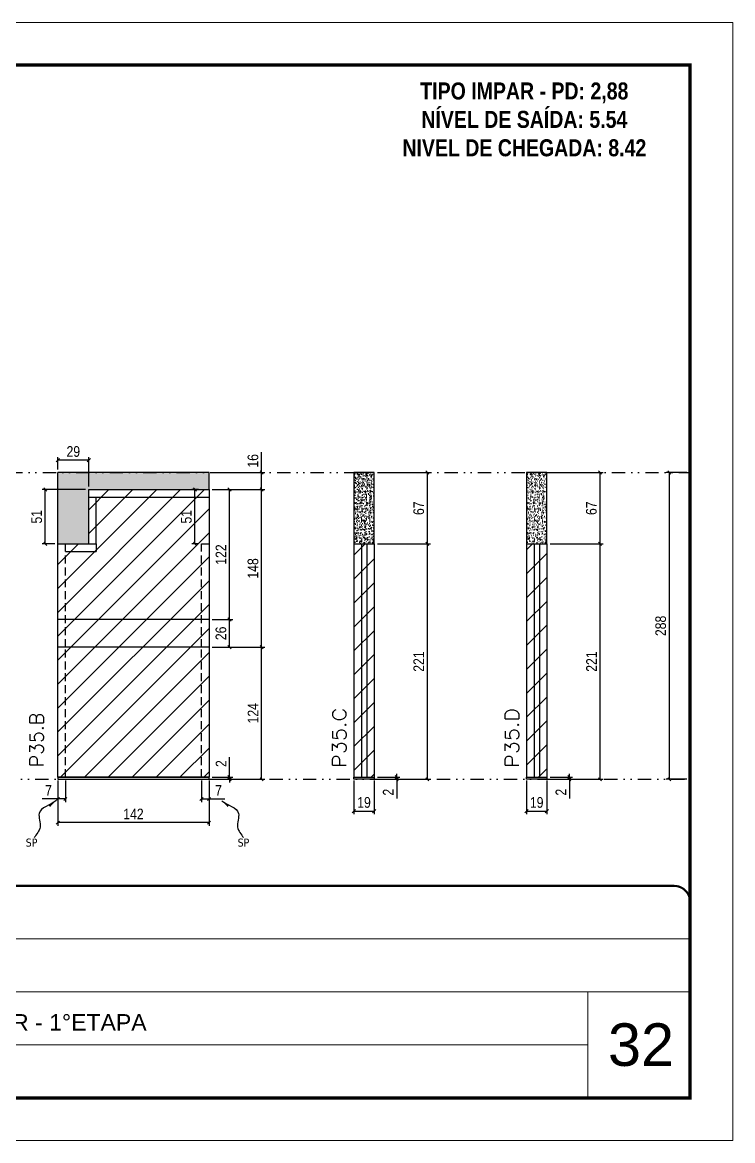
# Model space of a CAD drawing. Extents: x 14400 to 24104, y -21631 to 6985.
# Drawn here: x 20000 to 20667, y -2105 to -1055 of the extents above; entities that cross this region are included whole.
import ezdxf

# ---------------------------------------------------------------- set-up
doc = ezdxf.new("R2010")
doc.units = 0
for name, pattern in [('CONTINUO', [0]), ('DASHED', [0.75, 0.5, -0.25]), ('DIVIDE2', [0.625, 0.25, -0.125, 0, -0.125, 0, -0.125]), ('HIDDEN', [0.375, 0.25, -0.125])]:
    doc.linetypes.add(name, pattern=pattern)
for name, color, linetype, lineweight in [('CARIMBO', 255, 'Continuous', 9), ('Folhas', 255, 'Continuous', 9), ('Hachura', 251, 'Continuous', 9), ('SARRAFO DE PRESSAO', 251, 'DASHED', 9), ('Texto Seção', 7, 'Continuous', 15)]:
    doc.layers.add(name, color=color, linetype=linetype, lineweight=lineweight)
for name, color, linetype in [('COTA', 241, 'Continuous'), ('NOMENCLATURA', 7, 'Continuous'), ('Nível', 160, 'Continuous'), ('Painéis', 200, 'Continuous'), ('SARR_2.2x7', 40, 'Continuous'), ('Sarrafo de Pressão', 42, 'HIDDEN'), ('texto', 7, 'Continuous')]:
    doc.layers.add(name, color=color, linetype=linetype)
doc.styles.add('ARIAL', font='arial.ttf')
doc.styles.add('COTA TECNICA', font='techl___.ttf', dxfattribs={"height": 10})
doc.styles.add('COTA TECNICA-50', font='techl___.ttf', dxfattribs={"height": 10})
doc.styles.add('REGUA-120', font='ROMANS.shx', dxfattribs={"height": 15})
doc.styles.add('ROMANC', font='techb___.ttf', dxfattribs={"height": 2.5})
doc.styles.get("Standard").update_dxf_attribs({"font": 'arial.ttf'})
doc.dimstyles.new('COTA PAINEL-50', dxfattribs={"dimtxt": 10, "dimasz": 3, "dimexe": 3, "dimexo": 3, "dimgap": 3, "dimtad": 1, "dimdec": 1, "dimzin": 12, "dimdsep": 46, "dimtxsty": 'COTA TECNICA-50', "dimblk1": 'OBLIQUE', "dimblk2": 'OBLIQUE', "dimsah": 1, "dimcen": 0.9, "dimclrd": 4, "dimclre": 4, "dimclrt": 240, "dimadec": 1, "dimazin": 3, "dimtfac": 1, "dimtdec": 1, "dimtmove": 0, "dimatfit": 3, "dimfxl": 1, "dimtolj": 1, "dimtzin": 12, "dimarcsym": 0})
doc.dimstyles.new('PAINEL', dxfattribs={"dimtxt": 10, "dimasz": 3, "dimexe": 3, "dimexo": 3, "dimgap": 3, "dimtad": 1, "dimdec": 1, "dimzin": 12, "dimdsep": 46, "dimtxsty": 'COTA TECNICA', "dimblk1": 'OBLIQUE', "dimblk2": 'OBLIQUE', "dimsah": 1, "dimcen": 0.9, "dimclrd": 4, "dimclre": 4, "dimclrt": 240, "dimadec": 1, "dimazin": 3, "dimtfac": 1, "dimtdec": 1, "dimtmove": 0, "dimatfit": 3, "dimfxl": 1, "dimtolj": 1, "dimtzin": 12, "dimarcsym": 0})
doc.dimstyles.get("Standard").update_dxf_attribs({"dimtxt": 0.18, "dimasz": 0.18, "dimexe": 0.18, "dimexo": 0.0625, "dimgap": 0.09, "dimtad": 0, "dimtih": 1, "dimtoh": 1, "dimdec": 4, "dimzin": 0, "dimdsep": 46, "dimtxsty": 'Standard', "dimcen": 0.09, "dimadec": 0, "dimazin": 0, "dimtfac": 1, "dimtdec": 4, "dimtofl": 0, "dimtmove": 0, "dimatfit": 3, "dimfxl": 1, "dimtolj": 1, "dimtzin": 0, "dimarcsym": 0})

# ---------------------------------------------------------------- blocks, each defined once
blk = doc.blocks.new('9999999999')
at = {"color": 30, "linetype": 'CONTINUO'}
for p, q in [((98564.6, 34379.6), (99584, 34379.6)), ((98564.6, 34329.8), (99488, 34329.8)), ((99584, 34329.8), (99488, 34329.8)), ((99488, 34329.8), (99488, 34230.2)), ((98564.6, 34280), (99488, 34280))]:
    blk.add_line(p, q, dxfattribs=at)
at = {"color": 30, "linetype": 'CONTINUO', "const_width": 2}
blk.add_lwpolyline([(99584, 34230.2), (99584, 34414.4, 0.414214), (99569, 34429.4), (98229, 34429.4, 0.414214), (98214, 34414.4), (98214, 34245.2, 0.414214), (98229, 34230.2), (99584, 34230.2)], format="xyb", dxfattribs=at)
at = {"layer": 'Folhas'}
blk.add_lwpolyline([(98139, 34190.2), (99624, 34190.2), (99624, 35240.2), (98139, 35240.2)], close=True, dxfattribs=at)
at = {"layer": 'Folhas', "color": 30, "const_width": 3}
blk.add_lwpolyline([(98214, 34230.2), (99584, 34230.2), (99584, 35200.2), (98214, 35200.2)], close=True, dxfattribs=at)
at = {"color": 7, "linetype": 'Continuous', "ltscale": 5, "style": 'ARIAL'}
blk.add_text('TIPO IMPAR - 1°ETAPA', height=15.483, dxfattribs=at).set_placement((98837.7, 34293.5))
blk = doc.blocks.new('_Oblique')
at = {"color": 0, "linetype": 'ByBlock', "lineweight": -2}
blk.add_line((-0.5, -0.5), (0.5, 0.5), dxfattribs=at)
blk = doc.blocks.new('*D1358')
at = {"layer": 'COTA', "color": 4, "lineweight": -2, "transparency": 16777216}
for p, q in [((20311.2, -1767), (20311.2, -1798.9)), ((20330.2, -1767), (20330.2, -1798.9)), ((20311.2, -1795.9), (20330.2, -1795.9))]:
    blk.add_line(p, q, dxfattribs=at)
at = {"layer": 'Defpoints', "color": 0, "transparency": 16777216}
for p in [(20311.2, -1764), (20330.2, -1764), (20330.2, -1795.9)]:
    blk.add_point(p, dxfattribs=at)
at = {"layer": 'COTA', "color": 4, "lineweight": -2, "transparency": 16777216, "xscale": 3, "yscale": 3, "zscale": 3, "rotation": 180}
blk.add_blockref('_Oblique', (20311.2, -1795.9), dxfattribs=at)
at = {"layer": 'COTA', "color": 4, "lineweight": -2, "transparency": 16777216, "xscale": 3, "yscale": 3, "zscale": 3}
blk.add_blockref('_Oblique', (20330.2, -1795.9), dxfattribs=at)
at = {"layer": 'COTA', "color": 240, "transparency": 16777216, "insert": (20320.7, -1787.8), "char_height": 10, "attachment_point": 5, "style": 'COTA TECNICA'}
blk.add_mtext('\\A1;19', dxfattribs=at)
blk = doc.blocks.new('*D1359')
at = {"layer": 'COTA', "color": 4, "lineweight": -2, "transparency": 16777216}
for p, q in [((20351.4, -1764), (20351.4, -1761)), ((20333.2, -1764), (20354.4, -1764)), ((20333.2, -1766), (20354.4, -1766)), ((20351.4, -1764), (20351.4, -1766)), ((20351.4, -1766), (20351.4, -1784.1))]:
    blk.add_line(p, q, dxfattribs=at)
at = {"layer": 'Defpoints', "color": 0, "transparency": 16777216}
for p in [(20330.2, -1764), (20330.2, -1766), (20351.4, -1764)]:
    blk.add_point(p, dxfattribs=at)
at = {"layer": 'COTA', "color": 4, "lineweight": -2, "transparency": 16777216, "xscale": 3, "yscale": 3, "zscale": 3}
for p, rotation in [((20351.4, -1764), 270), ((20351.4, -1766), 90)]:
    blk.add_blockref('_Oblique', p, dxfattribs=dict(at, rotation=rotation))
at = {"layer": 'COTA', "color": 240, "transparency": 16777216, "insert": (20343.4, -1778.1), "char_height": 10, "attachment_point": 5, "rotation": 90, "style": 'COTA TECNICA-50'}
blk.add_mtext('\\A1;2', dxfattribs=at)
blk = doc.blocks.new('*D1360')
at = {"layer": 'COTA', "color": 4, "lineweight": -2, "transparency": 16777216}
for p, q in [((20333.2, -1545), (20383.2, -1545)), ((20380.2, -1766), (20380.2, -1545)), ((20333.2, -1766), (20383.2, -1766))]:
    blk.add_line(p, q, dxfattribs=at)
at = {"layer": 'Defpoints', "color": 0, "transparency": 16777216}
for p in [(20330.2, -1545), (20380.2, -1545), (20330.2, -1766)]:
    blk.add_point(p, dxfattribs=at)
at = {"layer": 'COTA', "color": 4, "lineweight": -2, "transparency": 16777216, "xscale": 3, "yscale": 3, "zscale": 3}
for p, rotation in [((20380.2, -1545), 90), ((20380.2, -1766), 270)]:
    blk.add_blockref('_Oblique', p, dxfattribs=dict(at, rotation=rotation))
at = {"layer": 'COTA', "color": 240, "transparency": 16777216, "insert": (20372.1, -1655.5), "char_height": 10, "attachment_point": 5, "rotation": 90, "style": 'COTA TECNICA-50'}
blk.add_mtext('\\A1;221', dxfattribs=at)
blk = doc.blocks.new('*D1362')
at = {"layer": 'COTA', "color": 4, "lineweight": -2, "transparency": 16777216}
for p, q in [((20333.2, -1478), (20383.2, -1478)), ((20380.2, -1545), (20380.2, -1478)), ((20333.2, -1545), (20383.2, -1545))]:
    blk.add_line(p, q, dxfattribs=at)
at = {"layer": 'Defpoints', "color": 0, "transparency": 16777216}
for p in [(20330.2, -1478), (20380.2, -1478), (20330.2, -1545)]:
    blk.add_point(p, dxfattribs=at)
at = {"layer": 'COTA', "color": 4, "lineweight": -2, "transparency": 16777216, "xscale": 3, "yscale": 3, "zscale": 3}
for p, rotation in [((20380.2, -1478), 90), ((20380.2, -1545), 270)]:
    blk.add_blockref('_Oblique', p, dxfattribs=dict(at, rotation=rotation))
at = {"layer": 'COTA', "color": 240, "transparency": 16777216, "insert": (20372.1, -1511.5), "char_height": 10, "attachment_point": 5, "rotation": 90, "style": 'COTA TECNICA'}
blk.add_mtext('\\A1;67', dxfattribs=at)
blk = doc.blocks.new('*D1342')
at = {"layer": 'COTA', "color": 4, "lineweight": -2, "transparency": 16777216}
for p, q in [((20033.1, -1767), (20033.1, -1809.7)), ((20175.1, -1767), (20175.1, -1809.7)), ((20175.1, -1806.7), (20033.1, -1806.7))]:
    blk.add_line(p, q, dxfattribs=at)
at = {"layer": 'Defpoints', "color": 0, "transparency": 16777216}
for p in [(20033.1, -1764), (20175.1, -1764), (20033.1, -1806.7)]:
    blk.add_point(p, dxfattribs=at)
at = {"layer": 'COTA', "color": 4, "lineweight": -2, "transparency": 16777216, "xscale": 3, "yscale": 3, "zscale": 3, "rotation": 180}
blk.add_blockref('_Oblique', (20033.1, -1806.7), dxfattribs=at)
at = {"layer": 'COTA', "color": 4, "lineweight": -2, "transparency": 16777216, "xscale": 3, "yscale": 3, "zscale": 3}
blk.add_blockref('_Oblique', (20175.1, -1806.7), dxfattribs=at)
at = {"layer": 'COTA', "color": 240, "transparency": 16777216, "insert": (20104.1, -1798.6), "char_height": 10, "attachment_point": 5, "style": 'COTA TECNICA'}
blk.add_mtext('\\A1;142', dxfattribs=at)
blk = doc.blocks.new('*D1343')
at = {"layer": 'COTA', "color": 4, "lineweight": -2, "transparency": 16777216}
for p, q in [((20168.1, -1767), (20168.1, -1787.5)), ((20175.1, -1769), (20175.1, -1787.5)), ((20168.1, -1784.5), (20175.1, -1784.5)), ((20175.1, -1784.5), (20189.9, -1784.5))]:
    blk.add_line(p, q, dxfattribs=at)
at = {"layer": 'Defpoints', "color": 0, "transparency": 16777216}
for p in [(20168.1, -1764), (20175.1, -1766), (20175.1, -1784.5)]:
    blk.add_point(p, dxfattribs=at)
at = {"layer": 'COTA', "color": 4, "lineweight": -2, "transparency": 16777216, "xscale": 3, "yscale": 3, "zscale": 3, "rotation": 180}
blk.add_blockref('_Oblique', (20168.1, -1784.5), dxfattribs=at)
at = {"layer": 'COTA', "color": 4, "lineweight": -2, "transparency": 16777216, "xscale": 3, "yscale": 3, "zscale": 3}
blk.add_blockref('_Oblique', (20175.1, -1784.5), dxfattribs=at)
at = {"layer": 'COTA', "color": 240, "transparency": 16777216, "insert": (20184, -1776.5), "char_height": 10, "attachment_point": 5, "style": 'COTA TECNICA-50'}
blk.add_mtext('\\A1;7', dxfattribs=at)
blk = doc.blocks.new('*D1344')
at = {"layer": 'COTA', "color": 4, "lineweight": -2, "transparency": 16777216}
for p, q in [((20033.1, -1769), (20033.1, -1787.5)), ((20040.1, -1767), (20040.1, -1787.5)), ((20033.1, -1784.5), (20018.4, -1784.5)), ((20040.1, -1784.5), (20033.1, -1784.5))]:
    blk.add_line(p, q, dxfattribs=at)
at = {"layer": 'Defpoints', "color": 0, "transparency": 16777216}
for p in [(20033.1, -1766), (20040.1, -1764), (20033.1, -1784.5)]:
    blk.add_point(p, dxfattribs=at)
at = {"layer": 'COTA', "color": 4, "lineweight": -2, "transparency": 16777216, "xscale": 3, "yscale": 3, "zscale": 3, "rotation": 180}
blk.add_blockref('_Oblique', (20033.1, -1784.5), dxfattribs=at)
at = {"layer": 'COTA', "color": 4, "lineweight": -2, "transparency": 16777216, "xscale": 3, "yscale": 3, "zscale": 3}
blk.add_blockref('_Oblique', (20040.1, -1784.5), dxfattribs=at)
at = {"layer": 'COTA', "color": 240, "transparency": 16777216, "insert": (20024.3, -1776.5), "char_height": 10, "attachment_point": 5, "style": 'COTA TECNICA-50'}
blk.add_mtext('\\A1;7', dxfattribs=at)
blk = doc.blocks.new('*D1364')
at = {"layer": 'COTA', "color": 4, "linetype": 'ByBlock', "lineweight": -2, "transparency": 16777216}
for p, q in [((20178.1, -1642), (20227.5, -1642)), ((20224.5, -1766), (20224.5, -1642)), ((20178.1, -1766), (20227.5, -1766))]:
    blk.add_line(p, q, dxfattribs=at)
at = {"layer": 'Defpoints', "color": 0, "linetype": 'ByBlock', "transparency": 16777216}
for p in [(20175.1, -1642), (20224.5, -1642), (20175.1, -1766)]:
    blk.add_point(p, dxfattribs=at)
at = {"layer": 'COTA', "color": 4, "linetype": 'ByBlock', "lineweight": -2, "transparency": 16777216, "xscale": 3, "yscale": 3, "zscale": 3}
for p, rotation in [((20224.5, -1642), 90), ((20224.5, -1766), 270)]:
    blk.add_blockref('_Oblique', p, dxfattribs=dict(at, rotation=rotation))
at = {"layer": 'COTA', "color": 240, "linetype": 'ByBlock', "transparency": 16777216, "insert": (20216.4, -1704), "char_height": 10, "attachment_point": 5, "rotation": 90, "style": 'COTA TECNICA'}
blk.add_mtext('\\A1;124', dxfattribs=at)
blk = doc.blocks.new('*D1345')
at = {"layer": 'COTA', "color": 4, "lineweight": -2, "transparency": 16777216}
for p, q in [((20194.4, -1764), (20194.4, -1745.2)), ((20178.1, -1764), (20197.4, -1764)), ((20178.1, -1766), (20197.4, -1766)), ((20194.4, -1766), (20194.4, -1764)), ((20194.4, -1766), (20194.4, -1769))]:
    blk.add_line(p, q, dxfattribs=at)
at = {"layer": 'Defpoints', "color": 0, "transparency": 16777216}
for p in [(20175.1, -1764), (20175.1, -1766), (20194.4, -1766)]:
    blk.add_point(p, dxfattribs=at)
at = {"layer": 'COTA', "color": 4, "lineweight": -2, "transparency": 16777216, "xscale": 3, "yscale": 3, "zscale": 3}
for p, rotation in [((20194.4, -1764), 270), ((20194.4, -1766), 90)]:
    blk.add_blockref('_Oblique', p, dxfattribs=dict(at, rotation=rotation))
at = {"layer": 'COTA', "color": 240, "transparency": 16777216, "insert": (20186.4, -1751.3), "char_height": 10, "attachment_point": 5, "rotation": 90, "style": 'COTA TECNICA-50'}
blk.add_mtext('\\A1;2', dxfattribs=at)
blk = doc.blocks.new('*D1365')
at = {"layer": 'COTA', "color": 4, "linetype": 'ByBlock', "lineweight": -2, "transparency": 16777216}
for p, q in [((20178.1, -1642), (20227.5, -1642)), ((20224.5, -1766), (20224.5, -1642)), ((20178.1, -1766), (20227.5, -1766))]:
    blk.add_line(p, q, dxfattribs=at)
at = {"layer": 'Defpoints', "color": 0, "linetype": 'ByBlock', "transparency": 16777216}
for p in [(20175.1, -1642), (20224.5, -1642), (20175.1, -1766)]:
    blk.add_point(p, dxfattribs=at)
at = {"layer": 'COTA', "color": 4, "linetype": 'ByBlock', "lineweight": -2, "transparency": 16777216, "xscale": 3, "yscale": 3, "zscale": 3}
for p, rotation in [((20224.5, -1642), 90), ((20224.5, -1766), 270)]:
    blk.add_blockref('_Oblique', p, dxfattribs=dict(at, rotation=rotation))
at = {"layer": 'COTA', "color": 240, "linetype": 'ByBlock', "transparency": 16777216, "insert": (20216.4, -1704), "char_height": 10, "attachment_point": 5, "rotation": 90, "style": 'COTA TECNICA'}
blk.add_mtext('\\A1;124', dxfattribs=at)
blk = doc.blocks.new('*D1370')
at = {"layer": 'COTA', "color": 4, "lineweight": -2, "transparency": 16777216}
for p, q in [((20178.1, -1616), (20197.4, -1616)), ((20194.4, -1642), (20194.4, -1616)), ((20178.1, -1642), (20197.4, -1642))]:
    blk.add_line(p, q, dxfattribs=at)
at = {"layer": 'Defpoints', "color": 0, "transparency": 16777216}
for p in [(20175.1, -1616), (20194.4, -1616), (20175.1, -1642)]:
    blk.add_point(p, dxfattribs=at)
at = {"layer": 'COTA', "color": 4, "lineweight": -2, "transparency": 16777216, "xscale": 3, "yscale": 3, "zscale": 3}
for p, rotation in [((20194.4, -1616), 90), ((20194.4, -1642), 270)]:
    blk.add_blockref('_Oblique', p, dxfattribs=dict(at, rotation=rotation))
at = {"layer": 'COTA', "color": 240, "transparency": 16777216, "insert": (20186.3, -1629), "char_height": 10, "attachment_point": 5, "rotation": 90, "style": 'COTA TECNICA'}
blk.add_mtext('\\A1;26', dxfattribs=at)
blk = doc.blocks.new('*D1361')
at = {"layer": 'COTA', "color": 4, "lineweight": -2, "transparency": 16777216}
for p, q in [((20624, -1478), (20604.5, -1478)), ((20607.5, -1766), (20607.5, -1478)), ((20624, -1766), (20604.5, -1766))]:
    blk.add_line(p, q, dxfattribs=at)
at = {"layer": 'Defpoints', "color": 0, "transparency": 16777216}
for p in [(20607.5, -1478), (20627, -1478), (20627, -1766)]:
    blk.add_point(p, dxfattribs=at)
at = {"layer": 'COTA', "color": 4, "lineweight": -2, "transparency": 16777216, "xscale": 3, "yscale": 3, "zscale": 3}
for p, rotation in [((20607.5, -1478), 90), ((20607.5, -1766), 270)]:
    blk.add_blockref('_Oblique', p, dxfattribs=dict(at, rotation=rotation))
at = {"layer": 'COTA', "color": 240, "transparency": 16777216, "insert": (20599.4, -1622), "char_height": 10, "attachment_point": 5, "rotation": 90, "style": 'COTA TECNICA'}
blk.add_mtext('\\A1;288', dxfattribs=at)
blk = doc.blocks.new('*D1371')
at = {"layer": 'COTA', "color": 4, "lineweight": -2, "transparency": 16777216}
for p, q in [((20059.1, -1494), (20018.3, -1494)), ((20021.3, -1545), (20021.3, -1494)), ((20030.1, -1545), (20018.3, -1545))]:
    blk.add_line(p, q, dxfattribs=at)
at = {"layer": 'Defpoints', "color": 0, "transparency": 16777216}
for p in [(20021.3, -1494), (20062.1, -1494), (20033.1, -1545)]:
    blk.add_point(p, dxfattribs=at)
at = {"layer": 'COTA', "color": 4, "lineweight": -2, "transparency": 16777216, "xscale": 3, "yscale": 3, "zscale": 3}
for p, rotation in [((20021.3, -1494), 90), ((20021.3, -1545), 270)]:
    blk.add_blockref('_Oblique', p, dxfattribs=dict(at, rotation=rotation))
at = {"layer": 'COTA', "color": 240, "transparency": 16777216, "insert": (20013.2, -1519.5), "char_height": 10, "attachment_point": 5, "rotation": 90, "style": 'COTA TECNICA'}
blk.add_mtext('\\A1;51', dxfattribs=at)
blk = doc.blocks.new('*D1372')
at = {"layer": 'COTA', "color": 4, "lineweight": -2, "transparency": 16777216}
for p, q in [((20033.1, -1475), (20033.1, -1463.4)), ((20062.1, -1466.4), (20033.1, -1466.4)), ((20062.1, -1491), (20062.1, -1463.4))]:
    blk.add_line(p, q, dxfattribs=at)
at = {"layer": 'Defpoints', "color": 0, "transparency": 16777216}
for p in [(20033.1, -1466.4), (20033.1, -1478), (20062.1, -1494)]:
    blk.add_point(p, dxfattribs=at)
at = {"layer": 'COTA', "color": 4, "lineweight": -2, "transparency": 16777216, "xscale": 3, "yscale": 3, "zscale": 3, "rotation": 180}
blk.add_blockref('_Oblique', (20033.1, -1466.4), dxfattribs=at)
at = {"layer": 'COTA', "color": 4, "lineweight": -2, "transparency": 16777216, "xscale": 3, "yscale": 3, "zscale": 3}
blk.add_blockref('_Oblique', (20062.1, -1466.4), dxfattribs=at)
at = {"layer": 'COTA', "color": 240, "transparency": 16777216, "insert": (20047.6, -1458.3), "char_height": 10, "attachment_point": 5, "style": 'COTA TECNICA'}
blk.add_mtext('\\A1;29', dxfattribs=at)
blk = doc.blocks.new('*D1373')
at = {"layer": 'COTA', "color": 4, "lineweight": -2, "transparency": 16777216}
for p, q in [((20178.1, -1494), (20227.5, -1494)), ((20224.5, -1642), (20224.5, -1494)), ((20178.1, -1642), (20227.5, -1642))]:
    blk.add_line(p, q, dxfattribs=at)
at = {"layer": 'Defpoints', "color": 0, "transparency": 16777216}
for p in [(20175.1, -1494), (20224.5, -1494), (20175.1, -1642)]:
    blk.add_point(p, dxfattribs=at)
at = {"layer": 'COTA', "color": 4, "lineweight": -2, "transparency": 16777216, "xscale": 3, "yscale": 3, "zscale": 3}
for p, rotation in [((20224.5, -1494), 90), ((20224.5, -1642), 270)]:
    blk.add_blockref('_Oblique', p, dxfattribs=dict(at, rotation=rotation))
at = {"layer": 'COTA', "color": 240, "transparency": 16777216, "insert": (20216.4, -1568), "char_height": 10, "attachment_point": 5, "rotation": 90, "style": 'COTA TECNICA'}
blk.add_mtext('\\A1;148', dxfattribs=at)
blk = doc.blocks.new('*D1374')
at = {"layer": 'COTA', "color": 4, "lineweight": -2, "transparency": 16777216}
for p, q in [((20224.5, -1478), (20224.5, -1459)), ((20178.1, -1478), (20227.5, -1478)), ((20224.5, -1494), (20224.5, -1478)), ((20178.1, -1494), (20227.5, -1494))]:
    blk.add_line(p, q, dxfattribs=at)
at = {"layer": 'Defpoints', "color": 0, "transparency": 16777216}
for p in [(20175.1, -1478), (20224.5, -1478), (20175.1, -1494)]:
    blk.add_point(p, dxfattribs=at)
at = {"layer": 'COTA', "color": 4, "lineweight": -2, "transparency": 16777216, "xscale": 3, "yscale": 3, "zscale": 3}
for p, rotation in [((20224.5, -1478), 90), ((20224.5, -1494), 270)]:
    blk.add_blockref('_Oblique', p, dxfattribs=dict(at, rotation=rotation))
at = {"layer": 'COTA', "color": 240, "transparency": 16777216, "insert": (20216.4, -1467), "char_height": 10, "attachment_point": 5, "rotation": 90, "style": 'COTA TECNICA'}
blk.add_mtext('\\A1;16', dxfattribs=at)
blk = doc.blocks.new('*D1375')
at = {"layer": 'COTA', "color": 4, "lineweight": -2, "transparency": 16777216}
for p, q in [((20178.1, -1494), (20197.4, -1494)), ((20194.4, -1616), (20194.4, -1494)), ((20178.1, -1616), (20197.4, -1616))]:
    blk.add_line(p, q, dxfattribs=at)
at = {"layer": 'Defpoints', "color": 0, "transparency": 16777216}
for p in [(20175.1, -1494), (20194.4, -1494), (20175.1, -1616)]:
    blk.add_point(p, dxfattribs=at)
at = {"layer": 'COTA', "color": 4, "lineweight": -2, "transparency": 16777216, "xscale": 3, "yscale": 3, "zscale": 3}
for p, rotation in [((20194.4, -1494), 90), ((20194.4, -1616), 270)]:
    blk.add_blockref('_Oblique', p, dxfattribs=dict(at, rotation=rotation))
at = {"layer": 'COTA', "color": 240, "transparency": 16777216, "insert": (20186.3, -1555), "char_height": 10, "attachment_point": 5, "rotation": 90, "style": 'COTA TECNICA'}
blk.add_mtext('\\A1;122', dxfattribs=at)
blk = doc.blocks.new('*D2041')
at = {"layer": 'COTA', "color": 4, "lineweight": -2, "transparency": 16777216}
for p, q in [((20473.4, -1767), (20473.4, -1798.9)), ((20492.4, -1767), (20492.4, -1798.9)), ((20473.4, -1795.9), (20492.4, -1795.9))]:
    blk.add_line(p, q, dxfattribs=at)
at = {"layer": 'Defpoints', "color": 0, "transparency": 16777216}
for p in [(20473.4, -1764), (20492.4, -1764), (20492.4, -1795.9)]:
    blk.add_point(p, dxfattribs=at)
at = {"layer": 'COTA', "color": 4, "lineweight": -2, "transparency": 16777216, "xscale": 3, "yscale": 3, "zscale": 3, "rotation": 180}
blk.add_blockref('_Oblique', (20473.4, -1795.9), dxfattribs=at)
at = {"layer": 'COTA', "color": 4, "lineweight": -2, "transparency": 16777216, "xscale": 3, "yscale": 3, "zscale": 3}
blk.add_blockref('_Oblique', (20492.4, -1795.9), dxfattribs=at)
at = {"layer": 'COTA', "color": 240, "transparency": 16777216, "insert": (20482.9, -1787.8), "char_height": 10, "attachment_point": 5, "style": 'COTA TECNICA'}
blk.add_mtext('\\A1;19', dxfattribs=at)
blk = doc.blocks.new('*D2042')
at = {"layer": 'COTA', "color": 4, "lineweight": -2, "transparency": 16777216}
for p, q in [((20513.6, -1764), (20513.6, -1761)), ((20495.4, -1764), (20516.6, -1764)), ((20495.4, -1766), (20516.6, -1766)), ((20513.6, -1764), (20513.6, -1766)), ((20513.6, -1766), (20513.6, -1784.1))]:
    blk.add_line(p, q, dxfattribs=at)
at = {"layer": 'Defpoints', "color": 0, "transparency": 16777216}
for p in [(20492.4, -1764), (20492.4, -1766), (20513.6, -1764)]:
    blk.add_point(p, dxfattribs=at)
at = {"layer": 'COTA', "color": 4, "lineweight": -2, "transparency": 16777216, "xscale": 3, "yscale": 3, "zscale": 3}
for p, rotation in [((20513.6, -1764), 270), ((20513.6, -1766), 90)]:
    blk.add_blockref('_Oblique', p, dxfattribs=dict(at, rotation=rotation))
at = {"layer": 'COTA', "color": 240, "transparency": 16777216, "insert": (20505.6, -1778.1), "char_height": 10, "attachment_point": 5, "rotation": 90, "style": 'COTA TECNICA-50'}
blk.add_mtext('\\A1;2', dxfattribs=at)
blk = doc.blocks.new('*D2043')
at = {"layer": 'COTA', "color": 4, "lineweight": -2, "transparency": 16777216}
for p, q in [((20495.4, -1545), (20545.4, -1545)), ((20542.4, -1766), (20542.4, -1545)), ((20495.4, -1766), (20545.4, -1766))]:
    blk.add_line(p, q, dxfattribs=at)
at = {"layer": 'Defpoints', "color": 0, "transparency": 16777216}
for p in [(20492.4, -1545), (20542.4, -1545), (20492.4, -1766)]:
    blk.add_point(p, dxfattribs=at)
at = {"layer": 'COTA', "color": 4, "lineweight": -2, "transparency": 16777216, "xscale": 3, "yscale": 3, "zscale": 3}
for p, rotation in [((20542.4, -1545), 90), ((20542.4, -1766), 270)]:
    blk.add_blockref('_Oblique', p, dxfattribs=dict(at, rotation=rotation))
at = {"layer": 'COTA', "color": 240, "transparency": 16777216, "insert": (20534.4, -1655.5), "char_height": 10, "attachment_point": 5, "rotation": 90, "style": 'COTA TECNICA-50'}
blk.add_mtext('\\A1;221', dxfattribs=at)
blk = doc.blocks.new('*D2044')
at = {"layer": 'COTA', "color": 4, "lineweight": -2, "transparency": 16777216}
for p, q in [((20495.4, -1478), (20545.4, -1478)), ((20542.4, -1545), (20542.4, -1478)), ((20495.4, -1545), (20545.4, -1545))]:
    blk.add_line(p, q, dxfattribs=at)
at = {"layer": 'Defpoints', "color": 0, "transparency": 16777216}
for p in [(20492.4, -1478), (20542.4, -1478), (20492.4, -1545)]:
    blk.add_point(p, dxfattribs=at)
at = {"layer": 'COTA', "color": 4, "lineweight": -2, "transparency": 16777216, "xscale": 3, "yscale": 3, "zscale": 3}
for p, rotation in [((20542.4, -1478), 90), ((20542.4, -1545), 270)]:
    blk.add_blockref('_Oblique', p, dxfattribs=dict(at, rotation=rotation))
at = {"layer": 'COTA', "color": 240, "transparency": 16777216, "insert": (20534.3, -1511.5), "char_height": 10, "attachment_point": 5, "rotation": 90, "style": 'COTA TECNICA'}
blk.add_mtext('\\A1;67', dxfattribs=at)
blk = doc.blocks.new('*D2045')
at = {"layer": 'COTA', "color": 4, "lineweight": -2, "transparency": 16777216}
for p, q in [((20165.1, -1494), (20158.9, -1494)), ((20161.9, -1545), (20161.9, -1494)), ((20165.1, -1545), (20158.9, -1545))]:
    blk.add_line(p, q, dxfattribs=at)
at = {"layer": 'Defpoints', "color": 0, "transparency": 16777216}
for p in [(20161.9, -1494), (20168.1, -1494), (20168.1, -1545)]:
    blk.add_point(p, dxfattribs=at)
at = {"layer": 'COTA', "color": 4, "lineweight": -2, "transparency": 16777216, "xscale": 3, "yscale": 3, "zscale": 3}
for p, rotation in [((20161.9, -1494), 90), ((20161.9, -1545), 270)]:
    blk.add_blockref('_Oblique', p, dxfattribs=dict(at, rotation=rotation))
at = {"layer": 'COTA', "color": 240, "transparency": 16777216, "insert": (20153.8, -1519.5), "char_height": 10, "attachment_point": 5, "rotation": 90, "style": 'COTA TECNICA'}
blk.add_mtext('\\A1;51', dxfattribs=at)

msp = doc.modelspace()

# ---------------------------------------------------------------- hatches: boundary and pattern name
at = {"layer": 'COTA'}
h = msp.add_hatch(dxfattribs=at)
h.set_pattern_fill('AR-CONC', color=256, scale=0.03)
h.set_pattern_definition([(50, (3170, -6919.4506), (5.4655401, -0.4781726), [0.5715, -6.2865]), (355, (3170, -6919.4506), (-1.0573026, 5.7317054), [0.4572, -5.0292175]), (100.451445, (3170.4555, -6919.4905), (4.4082374, 5.2535326), [0.4857003, -5.3427073]), (46.1842, (3170, -6917.9266), (8.1323712, -1.2612698), [0.85725, -9.42975]), (96.63556, (3170.678, -6918.032), (7.122124, 7.4227837), [0.7285507, -8.0140682]), (351.18415, (3170, -6917.927), (7.122124, 7.4227837), [0.685799, -7.543792]), (21, (3170.762, -6918.3076), (4.5484317, -3.067956), [0.5715, -6.2865]), (326, (3170.762, -6918.3076), (1.8540609, 5.525639), [0.4572, -5.0292]), (71.451445, (3171.141, -6918.5633), (6.4024926, 2.457683), [0.4857003, -5.3426981]), (37.5, (3170, -6919.4506), (0.0926581, 2.53665117), [0, -4.96824, 0, -5.1054, 0, -5.04825]), (7.5, (3170, -6919.4506), (2.00458988, 3.00541724), [0, -2.91084, 0, -4.85394, 0, -1.92405]), (327.5, (3168.3007, -6919.4506), (4.06771786, -0.17186232), [0, -1.905, 0, -5.9436, 0, -7.8867]), (317.5, (3167.5387, -6919.4506), (4.44387544, 0.7627947), [0, -2.4765, 0, -3.94716, 0, -5.6007])])
h.paths.add_polyline_path([(20033.14, -1478.02), (20175.14, -1478.02), (20175.14, -1494.02), (20062.14, -1494.02), (20062.14, -1545.02), (20033.14, -1545.02)])
h = msp.add_hatch(dxfattribs=at)
h.set_pattern_fill('AR-CONC', color=256, scale=0.03)
h.set_pattern_definition([(50, (1568.158, -5770.8755), (5.4655401, -0.4781726), [0.5715, -6.2865]), (355, (1568.158, -5770.8755), (-1.0573026, 5.7317054), [0.4572, -5.0292175]), (100.451445, (1568.6135, -5770.9154), (4.4082374, 5.2535326), [0.4857003, -5.3427073]), (46.1842, (1568.158, -5769.3515), (8.1323712, -1.2612698), [0.85725, -9.42975]), (96.635558, (1568.836, -5769.457), (7.122124, 7.4227837), [0.7285507, -8.0140682]), (351.18415, (1568.158, -5769.3515), (7.122124, 7.4227837), [0.685799, -7.543792]), (21, (1568.92, -5769.7325), (4.5484317, -3.0679559), [0.5715, -6.2865]), (326, (1568.92, -5769.7325), (1.8540609, 5.525639), [0.4572, -5.0292]), (71.451445, (1569.299, -5769.988), (6.4024926, 2.457683), [0.4857003, -5.3426981]), (37.5, (1568.158, -5770.8755), (0.0926581, 2.53665117), [0, -4.96824, 0, -5.1054, 0, -5.04825]), (7.5, (1568.158, -5770.8755), (2.00458988, 3.00541724), [0, -2.91084, 0, -4.85394, 0, -1.92405]), (327.5, (1566.4588, -5770.8755), (4.06771786, -0.17186232), [0, -1.905, 0, -5.9436, 0, -7.8867]), (317.5, (1565.6968, -5770.8755), (4.44387544, 0.7627947), [0, -2.4765, 0, -3.94716, 0, -5.6007])])
h.paths.add_polyline_path([(20330.21, -1478.02), (20311.21, -1478.02), (20311.21, -1545.02), (20330.21, -1545.02)])
h = msp.add_hatch(dxfattribs=at)
h.set_pattern_fill('AR-CONC', color=256, scale=0.03)
h.set_pattern_definition([(50, (1730.383, -5770.8755), (5.4655401, -0.4781726), [0.5715, -6.2865]), (355, (1730.383, -5770.8755), (-1.0573026, 5.7317054), [0.4572, -5.0292175]), (100.451445, (1730.8383, -5770.9154), (4.4082374, 5.2535326), [0.4857003, -5.3427073]), (46.1842, (1730.383, -5769.3515), (8.1323712, -1.2612698), [0.85725, -9.42975]), (96.635558, (1731.0606, -5769.457), (7.122124, 7.4227837), [0.7285507, -8.0140682]), (351.18415, (1730.383, -5769.3515), (7.122124, 7.4227837), [0.685799, -7.543792]), (21, (1731.145, -5769.7325), (4.5484317, -3.0679559), [0.5715, -6.2865]), (326, (1731.145, -5769.7325), (1.8540609, 5.525639), [0.4572, -5.0292]), (71.451445, (1731.524, -5769.988), (6.4024926, 2.457683), [0.4857003, -5.3426981]), (37.5, (1730.3829, -5770.8755), (0.0926581, 2.53665117), [0, -4.96824, 0, -5.1054, 0, -5.04825]), (7.5, (1730.383, -5770.8755), (2.00458988, 3.00541724), [0, -2.91084, 0, -4.85394, 0, -1.92405]), (327.5, (1728.6836, -5770.8755), (4.06771786, -0.17186232), [0, -1.905, 0, -5.9436, 0, -7.8867]), (317.5, (1727.9216, -5770.8755), (4.44387544, 0.7627947), [0, -2.4765, 0, -3.94716, 0, -5.6007])])
h.paths.add_polyline_path([(20492.44, -1478.02), (20473.44, -1478.02), (20473.44, -1545.02), (20492.44, -1545.02)])
at = {"layer": 'Hachura', "linetype": 'ByBlock'}
h = msp.add_hatch(dxfattribs=at)
h.set_pattern_fill('ANSI31', color=256, scale=5)
h.paths.add_polyline_path([(19879.01, -1545.02), (19737.01, -1545.02), (19737.01, -1642.02), (19879.01, -1642.02)])
h.paths.add_polyline_path([(19879.01, -1642.02), (19737.01, -1642.02), (19737.01, -1764.02), (19879.01, -1764.02)])
h.paths.add_polyline_path([(20175.14, -1642.02), (20033.14, -1642.02), (20033.14, -1764.02), (20175.14, -1764.02)])
h.paths.add_polyline_path([(20175.14, -1616.02), (20033.14, -1616.02), (20033.14, -1642.02), (20175.14, -1642.02)])
h.paths.add_polyline_path([(20175.14, -1494.02), (20062.14, -1494.02), (20062.14, -1545.02), (20033.14, -1545.02), (20033.14, -1616.02), (20175.14, -1616.02)])
h = msp.add_hatch(dxfattribs=at)
h.set_pattern_fill('ANSI31', color=256, scale=5)
h.paths.add_polyline_path([(20330.21, -1545.02), (20311.21, -1545.02), (20311.21, -1764.02), (20330.21, -1764.02)])
h.paths.add_polyline_path([(20492.44, -1545.02), (20473.44, -1545.02), (20473.44, -1764.02), (20492.44, -1764.02)])

# ---------------------------------------------------------------- linework, layer by layer
at = {"layer": 'COTA'}
for p, q in [((20033.14, -1545.02), (20033.14, -1478.02)), ((20175.14, -1478.02), (20033.14, -1478.02)), ((20175.14, -1494.02), (20175.14, -1478.02)), ((20062.14, -1545.02), (20069.14, -1545.02)), ((20069.14, -1545.02), (20069.14, -1552.02)), ((20168.14, -1545.02), (20175.14, -1545.02))]:
    msp.add_line(p, q, dxfattribs=at)
for points in [[(20311.21, -1545.02), (20330.21, -1545.02), (20330.21, -1478.02), (20311.21, -1478.02)], [(20473.44, -1545.02), (20492.44, -1545.02), (20492.44, -1478.02), (20473.44, -1478.02)]]:
    msp.add_lwpolyline(points, close=True, dxfattribs=at)
at = {"layer": 'Nível', "color": 4, "linetype": 'DIVIDE2', "ltscale": 50}
for p, q in [((19704.36, -1478.02), (20626.97, -1478.02)), ((19256.97, -1766.02), (20626.97, -1766.02))]:
    msp.add_line(p, q, dxfattribs=at)
at = {"layer": 'Painéis'}
for p, q in [((20062.14, -1494.02), (20175.14, -1494.02)), ((20062.14, -1545.02), (20062.14, -1494.02)), ((20175.14, -1494.02), (20175.14, -1764.02)), ((20033.14, -1764.02), (20033.14, -1545.02)), ((20033.14, -1545.02), (20062.14, -1545.02)), ((20311.21, -1545.02), (20311.21, -1764.02)), ((20311.21, -1545.02), (20330.21, -1545.02)), ((20330.21, -1545.02), (20330.21, -1764.02)), ((20473.44, -1545.02), (20473.44, -1764.02)), ((20473.44, -1545.02), (20492.44, -1545.02)), ((20492.44, -1545.02), (20492.44, -1764.02)), ((20175.14, -1616.02), (20033.14, -1616.02)), ((20175.14, -1642.02), (20033.14, -1642.02)), ((20033.14, -1764.02), (20175.14, -1764.02)), ((20311.21, -1764.02), (20330.21, -1764.02)), ((20311.21, -1766.02), (20311.21, -1764.02)), ((20330.21, -1766.02), (20311.21, -1766.02)), ((20330.21, -1764.02), (20330.21, -1766.02)), ((20473.44, -1764.02), (20492.44, -1764.02)), ((20473.44, -1766.02), (20473.44, -1764.02)), ((20492.44, -1766.02), (20473.44, -1766.02)), ((20492.44, -1764.02), (20492.44, -1766.02))]:
    msp.add_line(p, q, dxfattribs=at)
msp.add_lwpolyline([(20175.14, -1764.02), (20033.14, -1764.02), (20033.14, -1766.02), (20175.14, -1766.02)], close=True, dxfattribs=at)
at = {"layer": 'SARR_2.2x7'}
for p, q in [((20062.14, -1501.02), (20175.14, -1501.02)), ((20069.14, -1545.02), (20069.14, -1501.02)), ((20040.14, -1552.02), (20069.14, -1552.02)), ((20318.21, -1545.02), (20318.21, -1764.02)), ((20323.21, -1545.02), (20323.21, -1764.02)), ((20480.44, -1545.02), (20480.44, -1764.02)), ((20485.44, -1545.02), (20485.44, -1764.02))]:
    msp.add_line(p, q, dxfattribs=at)
at = {"layer": 'Sarrafo de Pressão', "ltscale": 30}
for p, q in [((20040.14, -1642.02), (20040.14, -1545.02)), ((20168.14, -1642.02), (20168.14, -1545.02)), ((20040.14, -1764.02), (20040.14, -1642.02)), ((20168.14, -1764.02), (20168.14, -1642.02))]:
    msp.add_line(p, q, dxfattribs=at)

# ---------------------------------------------------------------- block references
at = {"layer": 'SARRAFO DE PRESSAO', "color": 6, "linetype": 'ByBlock'}
msp.add_blockref('9999999999', (-78957.01, -36295.5), dxfattribs=at)

# ---------------------------------------------------------------- texts
at = {"layer": 'CARIMBO', "style": 'ARIAL'}
msp.add_text('32', height=40, dxfattribs=at).set_placement((20549.83, -2035.15))
at = {"layer": 'NOMENCLATURA', "color": 2, "insert": (20471.29, -1111.71), "char_height": 16, "attachment_point": 2, "style": 'ROMANC'}
msp.add_mtext_dynamic_manual_height_columns('TIPO IMPAR - PD: 2,88\\PNÍVEL DE SAÍDA: 5.54\\PNIVEL DE CHEGADA: 8.42', width=432.3511, gutter_width=1, heights=[0], dxfattribs=at)
at = {"layer": 'texto', "color": 0, "char_height": 7.5, "attachment_point": 5}
for insert in [(20008.36, -1825.51), (20207.39, -1825.51)]:
    msp.add_mtext('{\\fTahoma|b0|i0|c0|p34;\\C4;SP}', dxfattribs=dict(at, insert=insert))
at = {"layer": 'Texto Seção', "style": 'REGUA-120', "width": 1.1}
for s, p in [('P35.C', (20303.96, -1755.25)), ('P35.D', (20466.19, -1755.25))]:
    msp.add_text(s, height=13, rotation=90, dxfattribs=at).set_placement(p)
at = {"layer": 'Texto Seção', "insert": (20019.67, -1754.76), "char_height": 13, "width": 285.3299, "attachment_point": 7, "rotation": 90, "style": 'REGUA-120'}
msp.add_mtext('P35.B', dxfattribs=at)

# ---------------------------------------------------------------- dimensions: what is measured, and where the dimension line sits
at = {"layer": 'COTA'}
for base, p1, p2, dimstyle, picture, middle in [((20033.14, -1466.37), (20062.14, -1494.02), (20033.14, -1478.02), 'PAINEL', '*D1372', (20047.64, -1458.28)), ((20175.14, -1784.53), (20168.14, -1764.02), (20175.14, -1766.02), 'COTA PAINEL-50', '*D1343', (20184, -1776.45))]:
    dim = msp.add_linear_dim(base=base, p1=p1, p2=p2, dimstyle=dimstyle, dxfattribs=at)
    dim.commit()
    dim.dimension.update_dxf_attribs({"geometry": picture, "text_midpoint": middle})
for base, p1, p2, angle, dimstyle, picture, middle in [((20224.51, -1478.02), (20175.14, -1494.02), (20175.14, -1478.02), 90, 'PAINEL', '*D1374', (20216.4, -1467.01)), ((20380.2, -1478.02), (20330.21, -1545.02), (20330.21, -1478.02), 90, 'PAINEL', '*D1362', (20372.1, -1511.52)), ((20542.43, -1478.02), (20492.44, -1545.02), (20492.44, -1478.02), 90, 'PAINEL', '*D2044', (20534.32, -1511.52)), ((20607.51, -1478.02), (20626.97, -1766.02), (20626.97, -1478.02), 90, 'PAINEL', '*D1361', (20599.42, -1622.02)), ((20021.34, -1494.02), (20033.14, -1545.02), (20062.14, -1494.02), 90, 'PAINEL', '*D1371', (20013.23, -1519.52)), ((20161.92, -1494.02), (20168.14, -1545.02), (20168.14, -1494.02), 90, 'PAINEL', '*D2045', (20153.81, -1519.52)), ((20224.51, -1494.02), (20175.14, -1642.02), (20175.14, -1494.02), 90, 'PAINEL', '*D1373', (20216.41, -1568.02)), ((20194.4, -1494.02), (20175.14, -1616.02), (20175.14, -1494.02), 90, 'PAINEL', '*D1375', (20186.34, -1555.02)), ((20380.2, -1545.02), (20330.21, -1766.02), (20330.21, -1545.02), 90, 'COTA PAINEL-50', '*D1360', (20372.14, -1655.52)), ((20542.43, -1545.02), (20492.44, -1766.02), (20492.44, -1545.02), 90, 'COTA PAINEL-50', '*D2043', (20534.37, -1655.52)), ((20194.4, -1616.02), (20175.14, -1642.02), (20175.14, -1616.02), 90, 'PAINEL', '*D1370', (20186.29, -1629.02)), ((20033.14, -1784.53), (20040.14, -1764.02), (20033.14, -1766.02), 180, 'COTA PAINEL-50', '*D1344', (20024.27, -1776.45))]:
    dim = msp.add_linear_dim(base=base, p1=p1, p2=p2, angle=angle, dimstyle=dimstyle, dxfattribs=at)
    dim.commit()
    dim.dimension.update_dxf_attribs({"geometry": picture, "text_midpoint": middle})
at = {"layer": 'COTA', "linetype": 'ByBlock'}
for picture in ['*D1364', '*D1365']:
    dim = msp.add_aligned_dim(p1=(20175.14, -1766.02), p2=(20175.14, -1642.02), distance=-49.37, dimstyle='PAINEL', dxfattribs=at)
    dim.commit()
    dim.dimension.update_dxf_attribs({"geometry": picture, "text_midpoint": (20216.43, -1704.02)})
at = {"layer": 'COTA'}
for base, p1, p2, picture, middle in [((20194.4, -1766.02), (20175.14, -1764.02), (20175.14, -1766.02), '*D1345', (20194.4, -1751.27)), ((20351.4, -1764.02), (20330.21, -1766.02), (20330.21, -1764.02), '*D1359', (20351.4, -1778.07)), ((20513.63, -1764.02), (20492.44, -1766.02), (20492.44, -1764.02), '*D2042', (20513.63, -1778.07))]:
    dim = msp.add_linear_dim(base=base, p1=p1, p2=p2, angle=90, dimstyle='COTA PAINEL-50', dxfattribs=at)
    dim.commit()
    dim.dimension.update_dxf_attribs({"geometry": picture, "text_midpoint": middle, "dimtype": 160})
dim = msp.add_linear_dim(base=(20033.14, -1806.69), p1=(20175.14, -1764.02), p2=(20033.14, -1764.02), angle=180, dimstyle='PAINEL', override={"dimarcsym": 2}, dxfattribs=at)
dim.commit()
dim.dimension.update_dxf_attribs({"geometry": '*D1342', "text_midpoint": (20104.14, -1798.62)})
for base, p1, p2, picture, middle in [((20330.21, -1795.91), (20311.21, -1764.02), (20330.21, -1764.02), '*D1358', (20320.71, -1787.82)), ((20492.44, -1795.91), (20473.44, -1764.02), (20492.44, -1764.02), '*D2041', (20482.94, -1787.82))]:
    dim = msp.add_linear_dim(base=base, p1=p1, p2=p2, dimstyle='PAINEL', override={"dimarcsym": 2}, dxfattribs=at)
    dim.commit()
    dim.dimension.update_dxf_attribs({"geometry": picture, "text_midpoint": middle})

# ---------------------------------------------------------------- leaders
at = {"layer": 'COTA', "path_type": 1}
for points in [[(20031.31, -1786.2), (20015.52, -1798.03), (20016.45, -1811.04), (20010.9, -1820.82)], [(20186.97, -1786.2), (20202.75, -1798.03), (20201.83, -1811.04), (20207.38, -1820.82)]]:
    msp.add_leader(points, dimstyle='Standard', override={"dimasz": 8}, dxfattribs=at)

doc.saveas('drawing.dxf')
